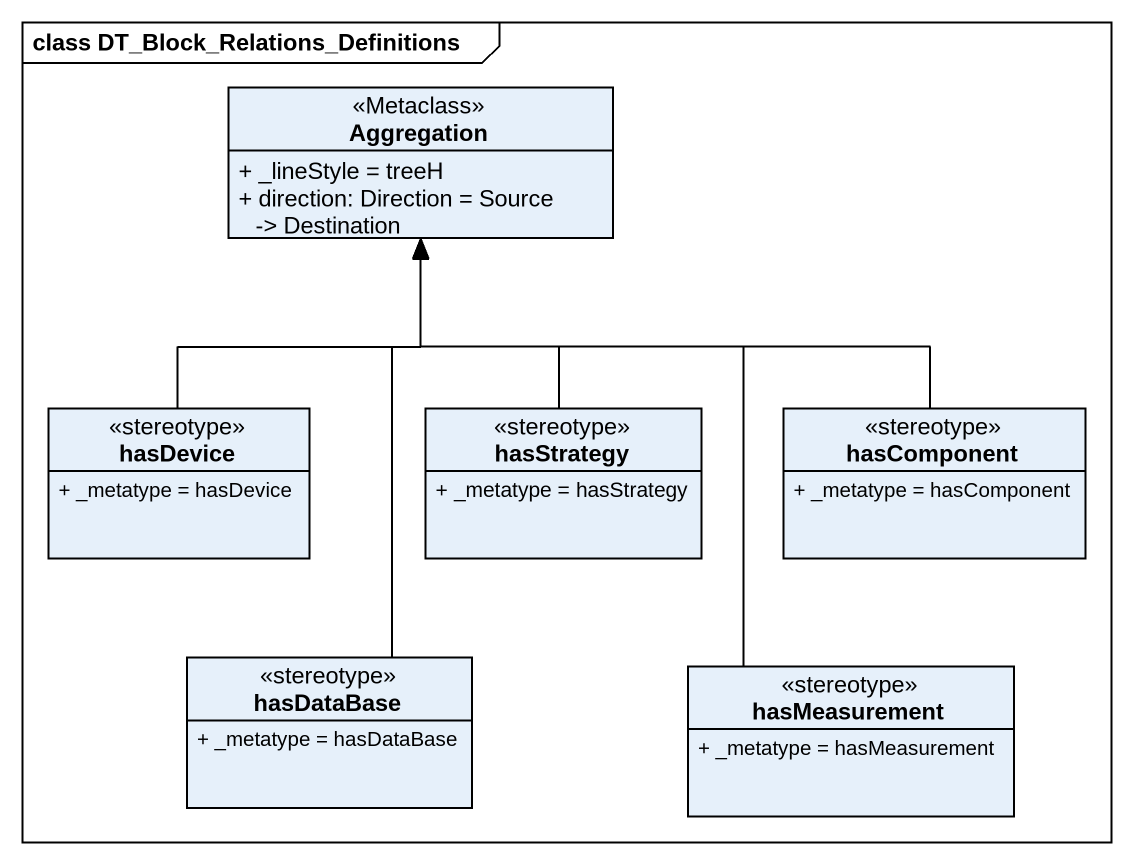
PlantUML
@startuml
mainframe class DT_Block_Relations_Definitions
hide circle
hide empty members
skinparam classAttributeIconSize 0
class Aggregation <<Metaclass>> {
  + _lineStyle = treeH
  + direction: Direction = Source -> Destination
}
class hasDevice <<stereotype>> {
  + _metatype = hasDevice
}
class hasStrategy <<stereotype>> {
  + _metatype = hasStrategy
}
class hasComponent <<stereotype>> {
  + _metatype = hasComponent
}
class hasDataBase <<stereotype>> {
  + _metatype = hasDataBase
}
class hasMeasurement <<stereotype>> {
  + _metatype = hasMeasurement
}
hasDevice -up-> Aggregation
hasStrategy -up-> Aggregation
hasComponent -up-> Aggregation
hasDataBase -up-> Aggregation
hasMeasurement -up-> Aggregation
@enduml
